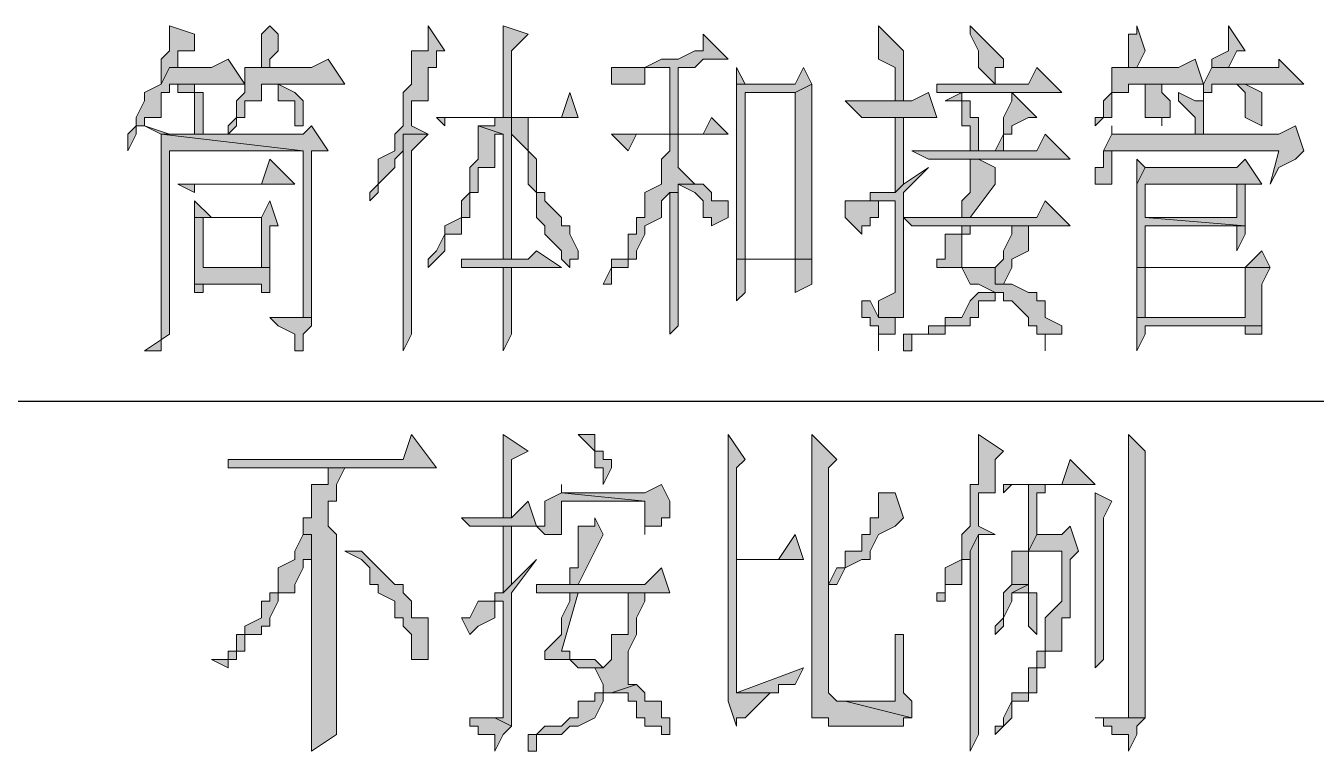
# Model space of a CAD drawing. Header units: millimetres. Extents: x 20 to 821, y 1 to 1134.
# Drawn here: x 418.27 to 446.13, y 103.1 to 118.76 of the extents above; entities that cross this region are included whole.
import ezdxf

# ---------------------------------------------------------------- set-up
doc = ezdxf.new("R2010")
doc.units = ezdxf.units.MM
doc.layers.add('1', color=7, linetype='Continuous')

msp = doc.modelspace()

# ---------------------------------------------------------------- hatches: boundary and pattern name
h = msp.add_hatch(color=0)
h.dxf.hatch_style = 2
h.paths.add_polyline_path([(421.38, 118.761732), (421.38, 118.221732), (421.2, 118.041732), (421.2, 117.501732), (421.38, 117.861732), (421.56, 117.861732), (421.56, 118.041732), (421.56, 118.221732), (421.92, 118.221732), (421.92, 118.581732)])
h = msp.add_hatch(color=0)
h.dxf.hatch_style = 2
h.paths.add_polyline_path([(423.54, 118.761732), (423.36, 118.581732), (423.36, 117.861732), (423, 117.861732), (423.54, 117.861732), (423.54, 118.041732), (423.72, 118.221732), (423.72, 118.581732)])
h = msp.add_hatch(color=0)
h.dxf.hatch_style = 2
h.paths.add_polyline_path([(426.96, 118.761732), (426.96, 118.221732), (426.6, 118.221732), (426.6, 117.501732), (426.42, 117.321732), (426.42, 116.601732), (426.24, 116.421732), (426.24, 116.061732), (425.88, 115.881732), (425.88, 115.341732), (425.7, 115.161732), (425.7, 114.981732), (425.88, 115.161732), (425.88, 115.341732), (426.24, 115.701732), (426.24, 115.881732), (426.42, 116.061732), (426.42, 116.421732), (426.96, 116.421732), (426.6, 116.601732), (426.6, 117.141732), (426.96, 117.141732), (426.96, 117.861732), (427.14, 117.861732), (427.14, 118.221732), (427.32, 118.221732)])
h = msp.add_hatch(color=0)
h.dxf.hatch_style = 2
h.paths.add_polyline_path([(428.58, 118.761732), (428.58, 116.781732), (428.76, 116.781732), (428.76, 118.221732), (429.12, 118.581732)])
h = msp.add_hatch(color=0)
h.dxf.hatch_style = 2
h.paths.add_polyline_path([(436.68, 118.761732), (436.68, 118.041732), (437.04, 117.861732), (437.04, 117.141732), (437.22, 117.141732), (437.22, 118.221732)])
h = msp.add_hatch(color=0)
h.dxf.hatch_style = 2
h.paths.add_polyline_path([(438.66, 118.761732), (438.66, 118.581732), (438.84, 118.221732), (438.84, 117.861732), (439.2, 117.501732), (439.2, 117.861732), (439.38, 117.861732), (439.38, 118.041732), (439.2, 118.221732), (438.84, 118.581732)])
h = msp.add_hatch(color=0)
h.dxf.hatch_style = 2
h.paths.add_polyline_path([(442.26, 118.761732), (442.26, 118.581732), (442.08, 118.581732), (442.08, 117.861732), (442.26, 117.861732), (442.44, 118.221732)])
h = msp.add_hatch(color=0)
h.dxf.hatch_style = 2
h.paths.add_polyline_path([(444.24, 118.761732), (444.24, 118.221732), (443.88, 118.041732), (443.88, 117.861732), (444.24, 117.861732), (444.42, 118.221732), (444.6, 118.221732)])
h = msp.add_hatch(color=0)
h.dxf.hatch_style = 2
h.paths.add_polyline_path([(432.9, 118.581732), (432.9, 118.221732), (432.72, 118.221732), (432.36, 118.041732), (432, 118.041732), (431.64, 117.861732), (431.28, 117.861732), (432.18, 117.861732), (432.18, 116.421732), (432.36, 116.421732), (432.36, 117.861732), (432.72, 117.861732), (432.9, 118.041732), (433.44, 118.041732)])
h = msp.add_hatch(color=0)
h.dxf.hatch_style = 2
h.paths.add_polyline_path([(422.64, 118.041732), (422.28, 117.861732), (421.38, 117.861732), (421.2, 117.501732), (420.84, 117.321732), (420.84, 117.141732), (420.66, 116.781732), (420.66, 116.601732), (420.48, 116.421732), (420.48, 116.061732), (420.66, 116.421732), (420.66, 116.601732), (420.84, 116.601732), (420.84, 116.781732), (421.2, 116.781732), (421.2, 117.321732), (421.38, 117.321732), (421.38, 117.501732), (423, 117.501732)])
h = msp.add_hatch(color=0)
h.dxf.hatch_style = 2
h.paths.add_polyline_path([(424.8, 118.041732), (424.44, 117.861732), (423, 117.861732), (423, 117.501732), (423, 117.321732), (422.82, 117.141732), (422.82, 116.781732), (422.64, 116.601732), (422.64, 116.421732), (422.82, 116.601732), (422.82, 116.781732), (423, 116.781732), (423, 117.141732), (423.36, 117.141732), (423.36, 117.501732), (423.54, 117.501732), (423.72, 117.501732), (425.16, 117.501732)])
h = msp.add_hatch(color=0)
h.dxf.hatch_style = 2
h.paths.add_polyline_path([(431.28, 117.861732), (430.92, 117.861732), (430.92, 117.501732), (431.64, 117.501732), (431.64, 117.861732), (432.18, 117.861732)])
h = msp.add_hatch(color=0)
h.dxf.hatch_style = 2
h.paths.add_polyline_path([(433.62, 117.861732), (433.62, 117.501732), (433.8, 117.501732)])
h = msp.add_hatch(color=0)
h.dxf.hatch_style = 2
h.paths.add_polyline_path([(435.06, 117.861732), (434.88, 117.501732), (433.62, 117.501732), (433.62, 117.321732), (433.62, 113.901732), (433.62, 113.721732), (434.88, 113.721732), (434.88, 113.001732), (435.24, 113.181732), (435.24, 113.721732), (433.8, 113.721732), (433.8, 117.321732), (434.88, 117.321732), (435.24, 117.501732)])
h = msp.add_hatch(color=0)
h.dxf.hatch_style = 2
h.paths.add_polyline_path([(440.1, 117.861732), (439.92, 117.501732), (437.94, 117.501732), (437.94, 117.321732), (440.64, 117.321732)])
h = msp.add_hatch(color=0)
h.dxf.hatch_style = 2
h.paths.add_polyline_path([(443.52, 118.041732), (443.16, 117.861732), (441.72, 117.861732), (441.72, 117.501732), (441.72, 117.321732), (441.54, 117.141732), (441.54, 116.781732), (441.36, 116.781732), (441.36, 116.601732), (441.54, 116.781732), (441.72, 116.781732), (441.72, 117.141732), (441.72, 117.321732), (442.08, 117.321732), (442.08, 117.501732), (442.44, 117.501732), (443.7, 117.501732)])
h = msp.add_hatch(color=0)
h.dxf.hatch_style = 2
h.paths.add_polyline_path([(445.32, 118.041732), (445.32, 117.861732), (444.24, 117.861732), (443.88, 117.861732), (443.7, 117.501732), (443.7, 117.141732), (443.7, 117.321732), (443.88, 117.321732), (443.88, 117.501732), (445.86, 117.501732)])
h = msp.add_hatch(color=0)
h.dxf.hatch_style = 2
h.paths.add_polyline_path([(421.92, 117.501732), (421.56, 117.501732), (421.56, 117.321732), (421.92, 117.321732), (421.92, 117.141732), (421.92, 116.421732), (422.1, 116.421732), (422.1, 117.321732), (421.92, 117.321732)])
h = msp.add_hatch(color=0)
h.dxf.hatch_style = 2
h.paths.add_polyline_path([(423.72, 117.501732), (423.72, 117.141732), (424.08, 117.141732), (424.08, 116.601732), (424.26, 116.601732), (424.26, 117.141732), (424.08, 117.321732)])
h = msp.add_hatch(color=0)
h.dxf.hatch_style = 2
h.paths.add_polyline_path([(430.02, 117.321732), (429.84, 116.781732), (427.14, 116.781732), (427.32, 116.601732), (427.32, 116.781732), (427.68, 116.781732), (430.2, 116.781732)])
h = msp.add_hatch(color=0)
h.dxf.hatch_style = 2
h.paths.add_polyline_path([(435.24, 117.501732), (434.88, 117.321732), (434.88, 113.721732), (433.8, 113.721732), (435.24, 113.721732), (435.24, 113.901732)])
h = msp.add_hatch(color=0)
h.dxf.hatch_style = 2
h.paths.add_polyline_path([(437.76, 117.321732), (437.4, 117.141732), (435.96, 117.141732), (436.32, 116.781732), (437.94, 116.781732)])
h = msp.add_hatch(color=0)
h.dxf.hatch_style = 2
h.paths.add_polyline_path([(438.48, 117.321732), (438.12, 117.141732), (438.48, 117.141732), (438.48, 116.781732), (438.48, 116.601732), (438.66, 116.601732), (438.66, 116.061732), (438.84, 116.061732), (438.84, 116.781732), (438.66, 116.781732), (438.66, 117.141732), (438.48, 117.141732)])
h = msp.add_hatch(color=0)
h.dxf.hatch_style = 2
h.paths.add_polyline_path([(439.56, 117.321732), (439.56, 117.141732), (439.38, 116.781732), (439.38, 116.421732), (439.2, 116.061732), (439.38, 116.061732), (439.38, 116.421732), (439.56, 116.421732), (439.56, 116.601732), (439.92, 116.781732), (440.1, 116.781732)])
h = msp.add_hatch(color=0)
h.dxf.hatch_style = 2
h.paths.add_polyline_path([(442.44, 117.501732), (442.44, 116.781732), (442.8, 116.781732), (442.8, 116.601732), (442.8, 116.781732), (442.98, 116.781732), (442.98, 117.141732), (442.8, 117.321732), (442.8, 117.501732)])
h = msp.add_hatch(color=0)
h.dxf.hatch_style = 2
h.paths.add_polyline_path([(443.16, 117.321732), (443.16, 117.141732), (443.52, 116.781732), (443.52, 116.421732), (443.7, 116.421732), (443.7, 117.141732), (443.52, 117.141732)])
h = msp.add_hatch(color=0)
h.dxf.hatch_style = 2
h.paths.add_polyline_path([(444.6, 117.501732), (444.42, 117.501732), (444.6, 117.321732), (444.6, 116.781732), (444.96, 116.601732), (444.96, 117.321732)])
h = msp.add_hatch(color=0)
h.dxf.hatch_style = 2
h.paths.add_polyline_path([(428.76, 116.781732), (428.4, 116.781732), (428.4, 116.601732), (428.04, 116.601732), (428.58, 116.421732), (428.58, 113.721732), (428.76, 113.721732)])
h = msp.add_hatch(color=0)
h.dxf.hatch_style = 2
h.paths.add_polyline_path([(429.12, 116.781732), (428.76, 116.781732), (428.76, 116.601732), (428.76, 116.421732), (429.12, 116.061732), (429.12, 115.341732), (429.3, 115.161732), (429.3, 114.621732), (429.48, 114.441732), (429.48, 114.261732), (429.84, 113.901732), (429.84, 113.721732), (430.02, 113.541732), (430.02, 113.721732), (430.2, 113.721732), (430.2, 113.901732), (430.02, 114.261732), (430.02, 114.441732), (429.84, 114.441732), (429.84, 114.621732), (429.48, 114.981732), (429.48, 115.161732), (429.3, 115.161732), (429.3, 115.881732), (429.12, 116.061732)])
h = msp.add_hatch(color=0)
h.dxf.hatch_style = 2
h.paths.add_polyline_path([(433.08, 116.781732), (432.9, 116.421732), (430.92, 116.421732), (431.28, 116.061732), (431.46, 116.421732), (433.44, 116.421732)])
h = msp.add_hatch(color=0)
h.dxf.hatch_style = 2
h.paths.add_polyline_path([(437.22, 116.781732), (437.04, 116.781732), (437.04, 115.161732), (437.22, 115.341732)])
h = msp.add_hatch(color=0)
h.dxf.hatch_style = 2
h.paths.add_polyline_path([(420.84, 116.601732), (421.2, 116.421732), (421.38, 116.421732)])
h = msp.add_hatch(color=0)
h.dxf.hatch_style = 2
h.paths.add_polyline_path([(424.44, 116.601732), (424.26, 116.421732), (421.2, 116.421732), (424.26, 116.061732), (424.26, 112.461732), (424.08, 112.461732), (424.44, 112.461732), (424.44, 116.061732), (424.8, 116.061732)])
h = msp.add_hatch(color=0)
h.dxf.hatch_style = 2
h.paths.add_polyline_path([(428.04, 116.601732), (428.04, 115.881732), (427.86, 115.701732), (427.86, 115.161732), (427.68, 114.981732), (427.68, 114.621732), (427.32, 114.441732), (427.32, 114.261732), (427.14, 113.901732), (426.96, 113.721732), (426.96, 113.541732), (427.14, 113.721732), (427.32, 113.901732), (427.32, 114.261732), (427.68, 114.261732), (427.68, 114.621732), (427.86, 114.621732), (427.86, 115.161732), (428.04, 115.161732), (428.04, 115.701732), (428.4, 115.701732), (428.4, 116.421732), (428.58, 116.421732)])
h = msp.add_hatch(color=0)
h.dxf.hatch_style = 2
h.paths.add_polyline_path([(441.72, 116.601732), (441.72, 116.421732), (441.54, 116.061732), (441.72, 116.421732)])
h = msp.add_hatch(color=0)
h.dxf.hatch_style = 2
h.paths.add_polyline_path([(445.68, 116.601732), (445.32, 116.421732), (441.72, 116.421732), (441.54, 116.061732), (445.32, 116.061732), (445.14, 115.341732), (445.32, 115.701732), (445.68, 115.881732), (445.86, 116.061732)])
h = msp.add_hatch(color=0)
h.dxf.hatch_style = 2
h.paths.add_polyline_path([(421.2, 116.421732), (421.2, 111.741732), (420.84, 111.741732), (421.38, 112.101732), (421.38, 116.061732), (424.26, 116.061732)])
h = msp.add_hatch(color=0)
h.dxf.hatch_style = 2
h.paths.add_polyline_path([(426.96, 116.421732), (426.42, 116.421732), (426.42, 113.181732), (426.42, 111.741732), (426.6, 112.101732), (426.6, 116.061732)])
h = msp.add_hatch(color=0)
h.dxf.hatch_style = 2
h.paths.add_polyline_path([(432.36, 116.421732), (432.18, 116.421732), (432.18, 116.061732), (432, 115.881732), (432, 115.341732), (431.64, 115.161732), (431.64, 114.621732), (431.46, 114.621732), (431.46, 114.261732), (431.28, 114.261732), (431.28, 113.721732), (430.92, 113.721732), (430.92, 113.541732), (430.74, 113.181732), (430.92, 113.181732), (430.92, 113.541732), (431.28, 113.541732), (431.28, 113.721732), (431.46, 113.721732), (431.46, 113.901732), (431.64, 114.261732), (431.64, 114.441732), (432, 114.621732), (432, 114.981732), (432.18, 115.161732), (432.36, 115.161732), (432.36, 115.341732), (432.72, 115.341732), (432.36, 115.701732)])
h = msp.add_hatch(color=0)
h.dxf.hatch_style = 2
h.paths.add_polyline_path([(440.28, 116.421732), (440.1, 116.061732), (437.4, 116.061732), (437.76, 115.881732), (440.82, 115.881732)])
h = msp.add_hatch(color=0)
h.dxf.hatch_style = 2
h.paths.add_polyline_path([(423.54, 115.881732), (423.36, 115.341732), (421.56, 115.341732), (421.92, 115.161732), (421.92, 115.341732), (422.1, 115.341732), (424.08, 115.341732)])
h = msp.add_hatch(color=0)
h.dxf.hatch_style = 2
h.paths.add_polyline_path([(438.84, 115.881732), (438.66, 115.881732), (438.66, 115.701732), (438.66, 115.161732), (438.48, 114.981732), (438.48, 114.621732), (438.66, 114.621732), (439.2, 115.341732), (439.2, 115.701732)])
h = msp.add_hatch(color=0)
h.dxf.hatch_style = 2
h.paths.add_polyline_path([(441.54, 116.061732), (441.54, 115.701732), (441.36, 115.701732), (441.36, 115.341732), (441.54, 115.341732), (441.72, 115.341732), (441.72, 115.701732), (441.72, 116.061732), (445.32, 116.061732)])
h = msp.add_hatch(color=0)
h.dxf.hatch_style = 2
h.paths.add_polyline_path([(442.26, 115.881732), (442.26, 115.341732), (442.44, 115.701732)])
h = msp.add_hatch(color=0)
h.dxf.hatch_style = 2
h.paths.add_polyline_path([(444.6, 115.881732), (444.42, 115.701732), (442.44, 115.701732), (442.26, 115.341732), (442.26, 113.541732), (444.6, 113.541732), (444.6, 112.461732), (442.44, 112.461732), (442.26, 112.461732), (442.26, 112.281732), (442.26, 111.741732), (442.44, 112.101732), (442.44, 112.281732), (444.6, 112.281732), (444.96, 112.281732), (444.96, 112.461732), (444.96, 113.181732), (445.14, 113.541732), (442.44, 113.541732), (442.44, 114.441732), (444.6, 114.441732), (442.44, 114.621732), (442.44, 115.341732), (444.42, 115.341732), (444.96, 115.341732)])
h = msp.add_hatch(color=0)
h.dxf.hatch_style = 2
h.paths.add_polyline_path([(437.76, 115.701732), (437.22, 115.341732), (437.04, 115.161732), (436.5, 115.161732), (436.5, 114.981732), (436.32, 114.981732), (437.04, 114.981732), (437.04, 113.001732), (436.68, 112.821732), (436.68, 112.461732), (437.22, 112.461732), (437.22, 115.161732)])
h = msp.add_hatch(color=0)
h.dxf.hatch_style = 2
h.paths.add_polyline_path([(432.72, 115.341732), (432.36, 115.341732), (432.72, 115.161732), (432.9, 114.981732), (432.9, 114.621732), (433.08, 114.621732), (433.08, 114.441732), (433.44, 114.621732), (433.44, 114.981732), (433.08, 114.981732), (433.08, 115.161732), (432.9, 115.341732)])
h = msp.add_hatch(color=0)
h.dxf.hatch_style = 2
h.paths.add_polyline_path([(444.96, 115.341732), (444.42, 115.341732), (444.42, 114.621732), (442.44, 114.621732), (444.6, 114.441732), (444.6, 115.341732)])
h = msp.add_hatch(color=0)
h.dxf.hatch_style = 2
h.paths.add_polyline_path([(432.36, 115.161732), (432.18, 115.161732), (432.18, 114.981732), (432.18, 112.101732), (432.36, 112.281732), (432.36, 112.461732)])
h = msp.add_hatch(color=0)
h.dxf.hatch_style = 2
h.paths.add_polyline_path([(423.54, 114.981732), (423.36, 114.621732), (421.92, 114.621732), (423.36, 114.621732), (423.36, 113.541732), (422.1, 113.541732), (423.54, 113.541732), (423.54, 114.441732), (423.72, 114.441732)])
h = msp.add_hatch(color=0)
h.dxf.hatch_style = 2
h.paths.add_polyline_path([(421.92, 114.981732), (421.92, 114.621732), (422.28, 114.621732)])
h = msp.add_hatch(color=0)
h.dxf.hatch_style = 2
h.paths.add_polyline_path([(436.32, 114.981732), (435.96, 114.981732), (435.96, 114.621732), (436.32, 114.261732), (436.32, 114.441732), (436.5, 114.441732), (436.5, 114.621732), (436.68, 114.621732), (436.68, 114.981732), (437.04, 114.981732)])
h = msp.add_hatch(color=0)
h.dxf.hatch_style = 2
h.paths.add_polyline_path([(440.28, 114.981732), (440.1, 114.621732), (437.22, 114.621732), (437.4, 114.441732), (440.82, 114.441732)])
h = msp.add_hatch(color=0)
h.dxf.hatch_style = 2
h.paths.add_polyline_path([(421.92, 114.621732), (421.92, 113.181732), (423.36, 113.181732), (423.36, 113.001732), (423.54, 113.001732), (423.54, 113.541732), (422.1, 113.541732), (422.1, 114.621732), (423.36, 114.621732)])
h = msp.add_hatch(color=0)
h.dxf.hatch_style = 2
h.paths.add_polyline_path([(438.48, 114.441732), (438.48, 114.261732), (438.12, 114.261732), (438.12, 113.721732), (437.94, 113.721732), (437.94, 113.541732), (438.12, 113.541732), (438.48, 113.541732), (438.66, 113.181732), (438.84, 113.181732), (439.2, 113.001732), (438.84, 113.001732), (439.38, 113.001732), (439.38, 112.821732), (439.56, 112.821732), (439.92, 112.461732), (439.92, 112.281732), (440.1, 112.281732), (440.1, 112.101732), (440.28, 112.101732), (440.28, 111.741732), (440.28, 112.101732), (440.64, 112.101732), (440.64, 112.281732), (440.28, 112.461732), (440.28, 112.821732), (440.1, 112.821732), (440.1, 113.001732), (439.92, 113.001732), (439.56, 113.181732), (439.2, 113.181732), (439.2, 113.541732), (438.48, 113.541732), (438.48, 113.721732), (438.48, 114.261732), (438.66, 114.261732), (438.66, 114.441732), (439.56, 114.441732)])
h = msp.add_hatch(color=0)
h.dxf.hatch_style = 2
h.paths.add_polyline_path([(439.92, 114.441732), (438.48, 114.441732), (439.56, 114.441732), (439.56, 114.261732), (439.38, 113.901732), (439.38, 113.721732), (439.2, 113.541732), (439.2, 113.181732), (439.38, 113.181732), (439.56, 113.541732), (439.56, 113.721732), (439.92, 113.901732)])
h = msp.add_hatch(color=0)
h.dxf.hatch_style = 2
h.paths.add_polyline_path([(444.6, 114.441732), (444.42, 114.441732), (444.42, 113.901732), (444.6, 114.261732)])
h = msp.add_hatch(color=0)
h.dxf.hatch_style = 2
h.paths.add_polyline_path([(429.3, 113.901732), (429.12, 113.721732), (427.68, 113.721732), (427.68, 113.541732), (429.84, 113.541732)])
h = msp.add_hatch(color=0)
h.dxf.hatch_style = 2
h.paths.add_polyline_path([(433.62, 113.721732), (433.62, 112.821732), (433.8, 113.001732), (433.8, 113.721732), (434.88, 113.721732)])
h = msp.add_hatch(color=0)
h.dxf.hatch_style = 2
h.paths.add_polyline_path([(444.96, 113.901732), (444.6, 113.541732), (442.44, 113.541732), (445.14, 113.541732)])
h = msp.add_hatch(color=0)
h.dxf.hatch_style = 2
h.paths.add_polyline_path([(428.76, 113.541732), (428.58, 113.541732), (428.58, 113.181732), (428.58, 111.741732), (428.76, 112.101732)])
h = msp.add_hatch(color=0)
h.dxf.hatch_style = 2
h.paths.add_polyline_path([(442.26, 113.541732), (442.26, 112.461732), (442.44, 112.461732), (442.44, 113.541732), (444.6, 113.541732)])
h = msp.add_hatch(color=0)
h.dxf.hatch_style = 2
h.paths.add_polyline_path([(421.92, 113.181732), (421.92, 113.001732), (422.1, 113.001732), (422.1, 113.181732), (423.36, 113.181732)])
h = msp.add_hatch(color=0)
h.dxf.hatch_style = 2
h.paths.add_polyline_path([(436.32, 112.821732), (436.32, 112.461732), (436.5, 112.461732), (436.5, 112.281732), (436.68, 112.281732), (436.68, 111.741732), (436.68, 112.101732), (437.04, 112.101732), (437.04, 112.281732), (437.04, 112.461732), (437.22, 112.461732), (436.68, 112.461732), (436.5, 112.821732)])
h = msp.add_hatch(color=0)
h.dxf.hatch_style = 2
h.paths.add_polyline_path([(438.84, 113.001732), (438.66, 112.821732), (438.48, 112.461732), (438.12, 112.461732), (438.12, 112.281732), (437.76, 112.281732), (437.76, 112.101732), (437.22, 112.101732), (437.22, 111.741732), (437.4, 111.741732), (437.4, 112.101732), (437.94, 112.101732), (438.12, 112.101732), (438.12, 112.281732), (438.48, 112.281732), (438.66, 112.281732), (438.66, 112.461732), (438.84, 112.461732), (438.84, 112.821732), (439.2, 112.821732), (439.2, 113.001732), (439.38, 113.001732)])
h = msp.add_hatch(color=0)
h.dxf.hatch_style = 2
h.paths.add_polyline_path([(423.54, 112.461732), (423.72, 112.281732), (424.08, 112.101732), (424.08, 111.741732), (424.26, 111.741732), (424.26, 112.101732), (424.44, 112.281732), (424.44, 112.461732), (424.08, 112.461732)])
h = msp.add_hatch(color=0)
h.dxf.hatch_style = 2
h.paths.add_polyline_path([(444.96, 112.281732), (444.6, 112.281732), (444.6, 112.101732), (444.96, 112.101732)])
h = msp.add_hatch(color=0)
h.dxf.hatch_style = 2
h.paths.add_polyline_path([(426.6, 109.941732), (426.42, 109.401732), (422.64, 109.401732), (422.64, 109.221732), (427.14, 109.221732)])
h = msp.add_hatch(color=0)
h.dxf.hatch_style = 2
h.paths.add_polyline_path([(428.58, 109.941732), (428.58, 108.141732), (428.76, 108.141732), (428.76, 109.401732), (429.12, 109.581732)])
h = msp.add_hatch(color=0)
h.dxf.hatch_style = 2
h.paths.add_polyline_path([(430.2, 109.941732), (430.56, 109.581732), (430.56, 109.221732), (430.74, 109.221732), (430.74, 108.861732), (430.92, 109.221732), (430.92, 109.401732), (430.74, 109.401732), (430.74, 109.581732), (430.56, 109.581732), (430.56, 109.941732)])
h = msp.add_hatch(color=0)
h.dxf.hatch_style = 2
h.paths.add_polyline_path([(433.44, 109.941732), (433.44, 104.181732), (433.62, 103.641732), (433.62, 103.821732), (433.8, 103.821732), (434.16, 104.181732), (434.34, 104.361732), (433.62, 104.361732), (433.62, 107.241732), (435.06, 107.241732), (433.62, 107.241732), (433.62, 109.221732), (433.8, 109.401732)])
h = msp.add_hatch(color=0)
h.dxf.hatch_style = 2
h.paths.add_polyline_path([(435.24, 109.941732), (435.24, 103.821732), (435.6, 103.821732), (435.6, 103.641732), (435.78, 103.641732), (437.22, 103.641732), (437.22, 103.821732), (437.4, 103.821732), (435.96, 104.181732), (435.78, 104.181732), (435.6, 104.361732), (435.6, 106.701732), (435.78, 106.701732), (435.6, 106.701732), (435.6, 109.221732), (435.78, 109.401732)])
h = msp.add_hatch(color=0)
h.dxf.hatch_style = 2
h.paths.add_polyline_path([(438.84, 109.941732), (438.84, 108.861732), (438.66, 108.861732), (438.66, 107.961732), (438.48, 107.781732), (438.48, 107.241732), (438.12, 107.061732), (438.12, 106.521732), (437.94, 106.521732), (437.94, 106.341732), (438.12, 106.341732), (438.12, 106.521732), (438.12, 106.701732), (438.48, 106.701732), (438.48, 107.241732), (438.66, 107.241732), (438.66, 107.421732), (438.84, 107.781732), (439.2, 107.781732), (438.84, 107.961732), (438.84, 108.681732), (439.2, 108.681732), (439.2, 109.401732), (439.38, 109.581732)])
h = msp.add_hatch(color=0)
h.dxf.hatch_style = 2
h.paths.add_polyline_path([(442.08, 109.941732), (442.08, 103.821732), (441.72, 103.821732), (442.44, 103.821732), (442.44, 104.181732), (442.44, 109.581732)])
h = msp.add_hatch(color=0)
h.dxf.hatch_style = 2
h.paths.add_polyline_path([(425.16, 109.221732), (424.8, 109.221732), (424.8, 108.861732), (424.44, 108.861732), (424.44, 108.681732), (424.44, 108.141732), (424.26, 108.141732), (424.26, 107.781732), (424.44, 107.781732), (424.44, 103.101732), (424.98, 103.461732), (424.98, 107.781732), (424.8, 107.961732), (424.8, 108.501732), (424.98, 108.501732), (424.98, 108.861732)])
h = msp.add_hatch(color=0)
h.dxf.hatch_style = 2
h.paths.add_polyline_path([(440.82, 109.401732), (440.64, 108.861732), (439.38, 108.861732), (439.38, 108.681732), (439.56, 108.861732), (441.36, 108.861732)])
h = msp.add_hatch(color=0)
h.dxf.hatch_style = 2
h.paths.add_polyline_path([(429.84, 108.681732), (429.48, 108.501732), (429.48, 107.961732), (429.3, 107.961732), (429.48, 107.781732), (429.84, 107.781732), (429.84, 107.961732), (429.84, 108.501732), (431.64, 108.501732)])
h = msp.add_hatch(color=0)
h.dxf.hatch_style = 2
h.paths.add_polyline_path([(432, 108.861732), (431.64, 108.681732), (429.84, 108.681732), (431.64, 108.501732), (431.64, 107.781732), (431.64, 107.961732), (432, 107.961732), (432, 108.141732), (432.18, 108.141732), (432.18, 108.501732)])
h = msp.add_hatch(color=0)
h.dxf.hatch_style = 2
h.paths.add_polyline_path([(429.84, 108.861732), (429.84, 108.681732)])
h = msp.add_hatch(color=0)
h.dxf.hatch_style = 2
h.paths.add_polyline_path([(437.04, 108.681732), (436.68, 108.681732), (436.68, 108.501732), (436.68, 108.141732), (436.5, 108.141732), (436.5, 107.781732), (436.32, 107.781732), (436.32, 107.421732), (435.96, 107.421732), (435.96, 107.061732), (435.78, 107.061732), (435.6, 106.701732), (435.78, 106.701732), (435.96, 107.061732), (436.32, 107.241732), (436.5, 107.241732), (436.5, 107.421732), (436.68, 107.781732), (437.04, 107.961732), (437.22, 108.141732)])
h = msp.add_hatch(color=0)
h.dxf.hatch_style = 2
h.paths.add_polyline_path([(440.28, 108.861732), (439.92, 108.861732), (439.92, 108.681732), (439.92, 107.421732), (440.1, 107.781732), (440.1, 108.681732), (440.28, 108.681732)])
h = msp.add_hatch(color=0)
h.dxf.hatch_style = 2
h.paths.add_polyline_path([(441.36, 108.681732), (441.36, 104.901732), (441.54, 105.081732), (441.54, 108.141732), (441.72, 108.501732)])
h = msp.add_hatch(color=0)
h.dxf.hatch_style = 2
h.paths.add_polyline_path([(429.12, 108.501732), (428.76, 108.141732), (427.68, 108.141732), (427.86, 107.961732), (429.3, 107.961732)])
h = msp.add_hatch(color=0)
h.dxf.hatch_style = 2
h.paths.add_polyline_path([(430.56, 108.141732), (430.56, 107.961732), (430.2, 107.961732), (430.2, 107.061732), (430.02, 107.061732), (430.02, 106.701732), (430.2, 106.701732), (430.74, 107.781732)])
h = msp.add_hatch(color=0)
h.dxf.hatch_style = 2
h.paths.add_polyline_path([(428.76, 107.961732), (428.58, 107.961732), (428.58, 106.521732), (428.76, 106.701732)])
h = msp.add_hatch(color=0)
h.dxf.hatch_style = 2
h.paths.add_polyline_path([(440.82, 107.961732), (440.64, 107.781732), (440.1, 107.781732), (439.92, 107.421732), (439.56, 107.421732), (440.64, 107.421732), (440.64, 106.341732), (440.28, 105.981732), (440.28, 105.261732), (440.1, 105.261732), (440.1, 104.901732), (439.92, 104.901732), (439.92, 104.541732), (439.92, 104.361732), (439.56, 104.361732), (439.56, 104.181732), (439.38, 103.821732), (439.38, 103.641732), (439.2, 103.641732), (439.2, 103.461732), (439.38, 103.641732), (439.56, 103.821732), (439.56, 104.181732), (439.92, 104.181732), (439.92, 104.361732), (440.1, 104.361732), (440.1, 104.901732), (440.28, 104.901732), (440.28, 105.261732), (440.64, 105.261732), (440.64, 105.981732), (440.82, 105.981732), (440.82, 107.241732), (441, 107.421732)])
h = msp.add_hatch(color=0)
h.dxf.hatch_style = 2
h.paths.add_polyline_path([(424.26, 107.781732), (424.08, 107.421732), (424.08, 107.241732), (423.72, 107.061732), (423.72, 106.521732), (423.54, 106.521732), (423.54, 106.341732), (423.36, 106.341732), (423.36, 105.981732), (423, 105.801732), (423, 105.621732), (422.82, 105.621732), (422.82, 105.261732), (422.64, 105.261732), (422.64, 105.081732), (422.28, 105.081732), (422.64, 104.901732), (422.64, 105.081732), (422.82, 105.081732), (422.82, 105.261732), (423, 105.261732), (423, 105.621732), (423.36, 105.621732), (423.36, 105.801732), (423.54, 105.801732), (423.54, 105.981732), (423.72, 106.341732), (423.72, 106.521732), (424.08, 106.521732), (424.08, 106.701732), (424.26, 107.061732), (424.26, 107.241732), (424.44, 107.241732), (424.44, 107.781732)])
h = msp.add_hatch(color=0)
h.dxf.hatch_style = 2
h.paths.add_polyline_path([(434.88, 107.781732), (434.52, 107.241732), (433.62, 107.241732), (435.06, 107.241732)])
h = msp.add_hatch(color=0)
h.dxf.hatch_style = 2
h.paths.add_polyline_path([(438.84, 107.781732), (438.66, 107.421732), (438.66, 103.101732), (438.84, 103.461732)])
h = msp.add_hatch(color=0)
h.dxf.hatch_style = 2
h.paths.add_polyline_path([(425.52, 107.421732), (425.16, 107.421732), (425.52, 107.241732), (425.7, 107.061732), (425.7, 106.701732), (425.88, 106.701732), (425.88, 106.521732), (426.24, 106.341732), (426.24, 105.981732), (426.42, 105.981732), (426.42, 105.801732), (426.6, 105.621732), (426.6, 105.081732), (426.96, 105.081732), (426.96, 105.261732), (426.96, 105.621732), (426.96, 105.981732), (426.6, 105.981732), (426.6, 106.341732), (426.42, 106.521732), (426.42, 106.701732), (426.24, 106.701732), (425.88, 107.061732), (425.7, 107.241732)])
h = msp.add_hatch(color=0)
h.dxf.hatch_style = 2
h.paths.add_polyline_path([(439.56, 107.421732), (439.56, 106.701732), (439.38, 106.521732), (439.38, 105.981732), (439.2, 105.801732), (439.2, 105.621732), (439.38, 105.801732), (439.38, 105.981732), (439.56, 106.341732), (439.56, 106.521732), (439.92, 106.701732), (439.56, 106.701732), (439.92, 106.701732), (439.92, 107.061732), (439.92, 107.421732), (440.64, 107.421732)])
h = msp.add_hatch(color=0)
h.dxf.hatch_style = 2
h.paths.add_polyline_path([(429.3, 107.241732), (428.76, 106.701732), (428.58, 106.521732), (428.4, 106.521732), (428.4, 106.341732), (428.04, 106.341732), (428.58, 106.341732), (428.58, 103.821732), (428.4, 103.821732), (428.76, 103.641732), (428.76, 106.521732)])
h = msp.add_hatch(color=0)
h.dxf.hatch_style = 2
h.paths.add_polyline_path([(432, 107.061732), (431.64, 106.701732), (429.3, 106.701732), (429.3, 106.521732), (432.18, 106.521732)])
h = msp.add_hatch(color=0)
h.dxf.hatch_style = 2
h.paths.add_polyline_path([(439.92, 106.701732), (439.56, 106.521732), (439.92, 106.521732), (439.92, 106.341732), (439.92, 105.801732), (440.1, 105.621732), (440.1, 106.521732), (439.92, 106.521732)])
h = msp.add_hatch(color=0)
h.dxf.hatch_style = 2
h.paths.add_polyline_path([(431.64, 106.521732), (431.28, 106.521732), (431.28, 106.341732), (431.28, 105.621732), (430.92, 105.621732), (430.92, 105.081732), (430.74, 104.901732), (430.56, 104.901732), (430.74, 104.541732), (430.74, 104.361732), (430.56, 104.361732), (430.56, 104.181732), (430.2, 104.181732), (430.2, 103.821732), (430.02, 103.821732), (429.84, 103.641732), (429.48, 103.641732), (429.3, 103.461732), (429.12, 103.461732), (429.12, 103.101732), (429.3, 103.101732), (429.3, 103.461732), (429.84, 103.461732), (430.02, 103.641732), (430.2, 103.641732), (430.56, 103.821732), (430.74, 104.181732), (430.74, 104.361732), (430.92, 104.361732), (431.46, 104.541732), (431.28, 104.541732), (431.28, 104.901732), (431.28, 105.261732), (431.46, 105.621732), (431.46, 105.981732), (431.64, 106.341732)])
h = msp.add_hatch(color=0)
h.dxf.hatch_style = 2
h.paths.add_polyline_path([(430.2, 106.521732), (430.02, 106.521732), (430.02, 106.341732), (429.84, 105.981732), (429.84, 105.621732), (429.48, 105.261732), (429.48, 105.081732), (429.84, 105.081732), (430.02, 105.081732), (430.2, 104.901732), (430.74, 104.901732), (430.56, 105.081732), (430.2, 105.081732), (430.02, 105.081732), (430.02, 105.261732), (429.84, 105.261732)])
h = msp.add_hatch(color=0)
h.dxf.hatch_style = 2
h.paths.add_polyline_path([(428.04, 106.341732), (427.86, 105.981732), (427.68, 105.981732), (427.86, 105.621732), (428.04, 105.801732), (428.4, 105.981732), (428.4, 106.341732), (428.58, 106.341732)])
h = msp.add_hatch(color=0)
h.dxf.hatch_style = 2
h.paths.add_polyline_path([(437.22, 105.621732), (437.04, 105.621732), (437.04, 105.261732), (437.04, 104.181732), (436.68, 104.181732), (435.96, 104.181732), (437.4, 103.821732), (437.4, 104.181732), (437.22, 104.361732), (437.22, 105.081732), (437.22, 105.261732)])
h = msp.add_hatch(color=0)
h.dxf.hatch_style = 2
h.paths.add_polyline_path([(435.06, 104.901732), (433.62, 104.361732), (434.52, 104.361732), (434.52, 104.541732), (434.88, 104.541732)])
h = msp.add_hatch(color=0)
h.dxf.hatch_style = 2
h.paths.add_polyline_path([(431.46, 104.541732), (430.92, 104.361732), (431.28, 104.361732), (431.28, 104.181732), (431.46, 104.181732), (431.46, 103.821732), (431.64, 103.821732), (431.64, 103.641732), (432, 103.641732), (432, 103.461732), (432.18, 103.461732), (432.18, 103.641732), (432.18, 103.821732), (432, 103.821732), (432, 104.181732), (431.64, 104.181732), (431.64, 104.361732)])
h = msp.add_hatch(color=0)
h.dxf.hatch_style = 2
h.paths.add_polyline_path([(427.86, 103.821732), (427.86, 103.641732), (428.04, 103.641732), (428.04, 103.461732), (428.4, 103.461732), (428.4, 103.101732), (428.58, 103.461732), (428.76, 103.641732), (428.4, 103.821732)])
h = msp.add_hatch(color=0)
h.dxf.hatch_style = 2
h.paths.add_polyline_path([(441.36, 103.821732), (441.54, 103.821732), (441.54, 103.641732), (441.72, 103.641732), (441.72, 103.461732), (442.08, 103.461732), (442.08, 103.101732), (442.26, 103.461732), (442.26, 103.641732), (442.44, 103.821732)])

# ---------------------------------------------------------------- linework, layer by layer
at = {"layer": '1', "color": 0, "lineweight": 5}
for points in [[(421.38, 118.761732), (421.38, 118.221732), (421.2, 118.041732), (421.2, 117.501732), (421.38, 117.861732), (421.56, 117.861732), (421.56, 118.041732), (421.56, 118.221732), (421.92, 118.221732), (421.92, 118.581732), (421.38, 118.761732)], [(423.54, 118.761732), (423.36, 118.581732), (423.36, 117.861732), (423, 117.861732), (423.54, 117.861732), (423.54, 118.041732), (423.72, 118.221732), (423.72, 118.581732), (423.54, 118.761732)], [(426.96, 118.761732), (426.96, 118.221732), (426.6, 118.221732), (426.6, 117.501732), (426.42, 117.321732), (426.42, 116.601732), (426.24, 116.421732), (426.24, 116.061732), (425.88, 115.881732), (425.88, 115.341732), (425.7, 115.161732), (425.7, 114.981732), (425.7, 114.981732), (425.88, 115.161732), (425.88, 115.341732), (426.24, 115.701732), (426.24, 115.881732), (426.42, 116.061732), (426.42, 116.421732), (426.96, 116.421732), (426.6, 116.601732), (426.6, 117.141732), (426.96, 117.141732), (426.96, 117.861732), (427.14, 117.861732), (427.14, 118.221732), (427.32, 118.221732), (426.96, 118.761732)], [(428.58, 118.761732), (428.58, 116.781732), (428.76, 116.781732), (428.76, 118.221732), (429.12, 118.581732), (428.58, 118.761732)], [(436.68, 118.761732), (436.68, 118.041732), (437.04, 117.861732), (437.04, 117.141732), (437.22, 117.141732), (437.22, 118.221732), (436.68, 118.761732)], [(438.66, 118.761732), (438.66, 118.581732), (438.84, 118.221732), (438.84, 117.861732), (439.2, 117.501732), (439.2, 117.861732), (439.38, 117.861732), (439.38, 118.041732), (439.2, 118.221732), (438.84, 118.581732), (438.66, 118.761732)], [(442.26, 118.761732), (442.26, 118.581732), (442.08, 118.581732), (442.08, 117.861732), (442.26, 117.861732), (442.44, 118.221732), (442.26, 118.761732)], [(444.24, 118.761732), (444.24, 118.221732), (443.88, 118.041732), (443.88, 117.861732), (444.24, 117.861732), (444.42, 118.221732), (444.6, 118.221732), (444.24, 118.761732)], [(432.9, 118.581732), (432.9, 118.221732), (432.72, 118.221732), (432.36, 118.041732), (432, 118.041732), (431.64, 117.861732), (431.28, 117.861732), (432.18, 117.861732), (432.18, 116.421732), (432.36, 116.421732), (432.36, 117.861732), (432.72, 117.861732), (432.9, 118.041732), (433.44, 118.041732), (432.9, 118.581732)], [(422.64, 118.041732), (422.28, 117.861732), (421.38, 117.861732), (421.2, 117.501732), (420.84, 117.321732), (420.84, 117.141732), (420.66, 116.781732), (420.66, 116.601732), (420.48, 116.421732), (420.48, 116.061732), (420.66, 116.421732), (420.66, 116.601732), (420.84, 116.601732), (420.84, 116.781732), (421.2, 116.781732), (421.2, 117.321732), (421.38, 117.321732), (421.38, 117.501732), (423, 117.501732), (422.64, 118.041732)], [(424.8, 118.041732), (424.44, 117.861732), (423, 117.861732), (423, 117.501732), (423, 117.321732), (422.82, 117.141732), (422.82, 116.781732), (422.64, 116.601732), (422.64, 116.421732), (422.82, 116.601732), (422.82, 116.781732), (423, 116.781732), (423, 117.141732), (423.36, 117.141732), (423.36, 117.501732), (423.54, 117.501732), (423.72, 117.501732), (425.16, 117.501732), (424.8, 118.041732)], [(431.28, 117.861732), (430.92, 117.861732), (430.92, 117.501732), (431.64, 117.501732), (431.64, 117.861732), (432.18, 117.861732), (431.28, 117.861732)], [(433.62, 117.861732), (433.62, 117.501732), (433.8, 117.501732), (433.62, 117.861732)], [(435.06, 117.861732), (434.88, 117.501732), (433.62, 117.501732), (433.62, 117.321732), (433.62, 113.901732), (433.62, 113.721732), (434.88, 113.721732), (434.88, 113.001732), (435.24, 113.181732), (435.24, 113.721732), (433.8, 113.721732), (433.8, 117.321732), (434.88, 117.321732), (435.24, 117.501732), (435.06, 117.861732)], [(440.1, 117.861732), (439.92, 117.501732), (437.94, 117.501732), (437.94, 117.321732), (440.64, 117.321732), (440.1, 117.861732)], [(443.52, 118.041732), (443.16, 117.861732), (441.72, 117.861732), (441.72, 117.501732), (441.72, 117.321732), (441.54, 117.141732), (441.54, 116.781732), (441.36, 116.781732), (441.36, 116.601732), (441.54, 116.781732), (441.72, 116.781732), (441.72, 117.141732), (441.72, 117.321732), (442.08, 117.321732), (442.08, 117.501732), (442.44, 117.501732), (443.7, 117.501732), (443.52, 118.041732)], [(445.32, 118.041732), (445.32, 117.861732), (444.24, 117.861732), (443.88, 117.861732), (443.7, 117.501732), (443.7, 117.141732), (443.7, 117.321732), (443.88, 117.321732), (443.88, 117.501732), (445.86, 117.501732), (445.32, 118.041732)], [(421.92, 117.501732), (421.56, 117.501732), (421.56, 117.321732), (421.92, 117.321732), (421.92, 117.141732), (421.92, 116.421732), (422.1, 116.421732), (422.1, 117.321732), (421.92, 117.321732), (421.92, 117.501732)], [(423.72, 117.501732), (423.72, 117.141732), (424.08, 117.141732), (424.08, 116.601732), (424.26, 116.601732), (424.26, 117.141732), (424.08, 117.321732), (423.72, 117.501732)], [(430.02, 117.321732), (429.84, 116.781732), (427.14, 116.781732), (427.32, 116.601732), (427.32, 116.781732), (427.68, 116.781732), (430.2, 116.781732), (430.02, 117.321732)], [(435.24, 117.501732), (434.88, 117.321732), (434.88, 113.721732), (433.8, 113.721732), (435.24, 113.721732), (435.24, 113.901732), (435.24, 117.501732)], [(437.76, 117.321732), (437.4, 117.141732), (435.96, 117.141732), (436.32, 116.781732), (437.94, 116.781732), (437.76, 117.321732)], [(438.48, 117.321732), (438.12, 117.141732), (438.48, 117.141732), (438.48, 116.781732), (438.48, 116.601732), (438.66, 116.601732), (438.66, 116.061732), (438.84, 116.061732), (438.84, 116.781732), (438.66, 116.781732), (438.66, 117.141732), (438.48, 117.141732), (438.48, 117.321732)], [(439.56, 117.321732), (439.56, 117.141732), (439.38, 116.781732), (439.38, 116.421732), (439.2, 116.061732), (439.38, 116.061732), (439.38, 116.421732), (439.56, 116.421732), (439.56, 116.601732), (439.92, 116.781732), (440.1, 116.781732), (439.56, 117.321732)], [(442.44, 117.501732), (442.44, 116.781732), (442.8, 116.781732), (442.8, 116.601732), (442.8, 116.781732), (442.98, 116.781732), (442.98, 117.141732), (442.8, 117.321732), (442.8, 117.501732), (442.44, 117.501732)], [(443.16, 117.321732), (443.16, 117.141732), (443.52, 116.781732), (443.52, 116.421732), (443.7, 116.421732), (443.7, 117.141732), (443.52, 117.141732), (443.16, 117.321732)], [(444.6, 117.501732), (444.42, 117.501732), (444.6, 117.321732), (444.6, 116.781732), (444.96, 116.601732), (444.96, 117.321732), (444.6, 117.501732)], [(428.76, 116.781732), (428.4, 116.781732), (428.4, 116.601732), (428.04, 116.601732), (428.58, 116.421732), (428.58, 113.721732), (428.76, 113.721732), (428.76, 116.781732)], [(429.12, 116.781732), (428.76, 116.781732), (428.76, 116.601732), (428.76, 116.421732), (429.12, 116.061732), (429.12, 115.341732), (429.3, 115.161732), (429.3, 114.621732), (429.48, 114.441732), (429.48, 114.261732), (429.84, 113.901732), (429.84, 113.721732), (430.02, 113.541732), (430.02, 113.721732), (430.02, 113.721732), (430.2, 113.721732), (430.2, 113.901732), (430.02, 114.261732), (430.02, 114.441732), (429.84, 114.441732), (429.84, 114.621732), (429.48, 114.981732), (429.48, 115.161732), (429.3, 115.161732), (429.3, 115.881732), (429.12, 116.061732), (429.12, 116.781732)], [(433.08, 116.781732), (432.9, 116.421732), (430.92, 116.421732), (431.28, 116.061732), (431.46, 116.421732), (433.44, 116.421732), (433.08, 116.781732)], [(437.22, 116.781732), (437.04, 116.781732), (437.04, 115.161732), (437.22, 115.341732), (437.22, 116.781732)], [(420.84, 116.601732), (421.2, 116.421732), (421.38, 116.421732), (420.84, 116.601732)], [(424.44, 116.601732), (424.26, 116.421732), (421.2, 116.421732), (424.26, 116.061732), (424.26, 112.461732), (424.08, 112.461732), (424.44, 112.461732), (424.44, 116.061732), (424.8, 116.061732), (424.44, 116.601732)], [(428.04, 116.601732), (428.04, 115.881732), (427.86, 115.701732), (427.86, 115.161732), (427.68, 114.981732), (427.68, 114.621732), (427.32, 114.441732), (427.32, 114.261732), (427.14, 113.901732), (426.96, 113.721732), (426.96, 113.541732), (427.14, 113.721732), (427.32, 113.901732), (427.32, 114.261732), (427.68, 114.261732), (427.68, 114.621732), (427.86, 114.621732), (427.86, 115.161732), (428.04, 115.161732), (428.04, 115.701732), (428.4, 115.701732), (428.4, 116.421732), (428.58, 116.421732), (428.04, 116.601732)], [(441.72, 116.601732), (441.72, 116.421732), (441.54, 116.061732), (441.72, 116.421732), (441.72, 116.601732)], [(445.68, 116.601732), (445.32, 116.421732), (441.72, 116.421732), (441.54, 116.061732), (445.32, 116.061732), (445.14, 115.341732), (445.32, 115.701732), (445.68, 115.881732), (445.86, 116.061732), (445.68, 116.601732)], [(421.2, 116.421732), (421.2, 111.741732), (420.84, 111.741732), (420.84, 111.741732), (421.38, 112.101732), (421.38, 116.061732), (424.26, 116.061732), (421.2, 116.421732)], [(426.96, 116.421732), (426.42, 116.421732), (426.42, 113.181732), (426.42, 111.741732), (426.6, 112.101732), (426.6, 116.061732), (426.96, 116.421732)], [(432.36, 116.421732), (432.18, 116.421732), (432.18, 116.061732), (432, 115.881732), (432, 115.341732), (431.64, 115.161732), (431.64, 114.621732), (431.46, 114.621732), (431.46, 114.261732), (431.28, 114.261732), (431.28, 113.721732), (430.92, 113.721732), (430.92, 113.541732), (430.74, 113.181732), (430.92, 113.181732), (430.92, 113.541732), (431.28, 113.541732), (431.28, 113.721732), (431.46, 113.721732), (431.46, 113.901732), (431.64, 114.261732), (431.64, 114.441732), (432, 114.621732), (432, 114.981732), (432.18, 115.161732), (432.36, 115.161732), (432.36, 115.341732), (432.72, 115.341732), (432.36, 115.701732), (432.36, 116.421732)], [(440.28, 116.421732), (440.1, 116.061732), (437.4, 116.061732), (437.76, 115.881732), (440.82, 115.881732), (440.28, 116.421732)], [(423.54, 115.881732), (423.36, 115.341732), (421.56, 115.341732), (421.92, 115.161732), (421.92, 115.341732), (422.1, 115.341732), (424.08, 115.341732), (423.54, 115.881732)], [(438.84, 115.881732), (438.66, 115.881732), (438.66, 115.701732), (438.66, 115.161732), (438.48, 114.981732), (438.48, 114.621732), (438.66, 114.621732), (439.2, 115.341732), (439.2, 115.701732), (438.84, 115.881732)], [(441.54, 116.061732), (441.54, 115.701732), (441.36, 115.701732), (441.36, 115.341732), (441.54, 115.341732), (441.72, 115.341732), (441.72, 115.701732), (441.72, 116.061732), (445.32, 116.061732), (441.54, 116.061732)], [(442.26, 115.881732), (442.26, 115.341732), (442.44, 115.701732), (442.26, 115.881732)], [(444.6, 115.881732), (444.42, 115.701732), (442.44, 115.701732), (442.26, 115.341732), (442.26, 113.541732), (444.6, 113.541732), (444.6, 112.461732), (442.44, 112.461732), (442.26, 112.461732), (442.26, 112.281732), (442.26, 111.741732), (442.44, 112.101732), (442.44, 112.281732), (444.6, 112.281732), (444.96, 112.281732), (444.96, 112.461732), (444.96, 113.181732), (445.14, 113.541732), (442.44, 113.541732), (442.44, 114.441732), (444.6, 114.441732), (442.44, 114.621732), (442.44, 115.341732), (444.42, 115.341732), (444.96, 115.341732), (444.6, 115.881732)], [(437.76, 115.701732), (437.22, 115.341732), (437.04, 115.161732), (436.5, 115.161732), (436.5, 114.981732), (436.32, 114.981732), (437.04, 114.981732), (437.04, 113.001732), (436.68, 112.821732), (436.68, 112.461732), (437.22, 112.461732), (437.22, 115.161732), (437.76, 115.701732)], [(432.72, 115.341732), (432.36, 115.341732), (432.72, 115.161732), (432.9, 114.981732), (432.9, 114.621732), (433.08, 114.621732), (433.08, 114.441732), (433.44, 114.621732), (433.44, 114.981732), (433.08, 114.981732), (433.08, 115.161732), (432.9, 115.341732), (432.72, 115.341732)], [(444.96, 115.341732), (444.42, 115.341732), (444.42, 114.621732), (442.44, 114.621732), (444.6, 114.441732), (444.6, 115.341732), (444.96, 115.341732)], [(432.36, 115.161732), (432.18, 115.161732), (432.18, 114.981732), (432.18, 112.101732), (432.36, 112.281732), (432.36, 112.461732), (432.36, 115.161732)], [(423.54, 114.981732), (423.36, 114.621732), (421.92, 114.621732), (423.36, 114.621732), (423.36, 113.541732), (422.1, 113.541732), (423.54, 113.541732), (423.54, 114.441732), (423.72, 114.441732), (423.54, 114.981732)], [(421.92, 114.981732), (421.92, 114.621732), (422.28, 114.621732), (421.92, 114.981732)], [(436.32, 114.981732), (435.96, 114.981732), (435.96, 114.621732), (436.32, 114.261732), (436.32, 114.441732), (436.5, 114.441732), (436.5, 114.621732), (436.68, 114.621732), (436.68, 114.981732), (437.04, 114.981732), (436.32, 114.981732)], [(440.28, 114.981732), (440.1, 114.621732), (437.22, 114.621732), (437.4, 114.441732), (440.82, 114.441732), (440.28, 114.981732)], [(421.92, 114.621732), (421.92, 113.181732), (423.36, 113.181732), (423.36, 113.001732), (423.54, 113.001732), (423.54, 113.541732), (422.1, 113.541732), (422.1, 114.621732), (423.36, 114.621732), (421.92, 114.621732)], [(438.48, 114.441732), (438.48, 114.261732), (438.12, 114.261732), (438.12, 113.721732), (437.94, 113.721732), (437.94, 113.541732), (438.12, 113.541732), (438.48, 113.541732), (438.66, 113.181732), (438.84, 113.181732), (439.2, 113.001732), (438.84, 113.001732), (439.38, 113.001732), (439.38, 112.821732), (439.56, 112.821732), (439.92, 112.461732), (439.92, 112.461732), (439.92, 112.281732), (440.1, 112.281732), (440.1, 112.101732), (440.28, 112.101732), (440.28, 111.741732), (440.28, 112.101732), (440.64, 112.101732), (440.64, 112.281732), (440.28, 112.461732), (440.28, 112.821732), (440.1, 112.821732), (440.1, 113.001732), (439.92, 113.001732), (439.56, 113.181732), (439.2, 113.181732), (439.2, 113.541732), (438.48, 113.541732), (438.48, 113.721732), (438.48, 114.261732), (438.66, 114.261732), (438.66, 114.441732), (439.56, 114.441732), (438.48, 114.441732)], [(439.92, 114.441732), (438.48, 114.441732), (439.56, 114.441732), (439.56, 114.261732), (439.38, 113.901732), (439.38, 113.721732), (439.2, 113.541732), (439.2, 113.181732), (439.38, 113.181732), (439.56, 113.541732), (439.56, 113.721732), (439.92, 113.901732), (439.92, 114.441732)], [(444.6, 114.441732), (444.42, 114.441732), (444.42, 113.901732), (444.6, 114.261732), (444.6, 114.441732)], [(429.3, 113.901732), (429.12, 113.721732), (427.68, 113.721732), (427.68, 113.541732), (429.84, 113.541732), (429.3, 113.901732)], [(433.62, 113.721732), (433.62, 112.821732), (433.8, 113.001732), (433.8, 113.721732), (434.88, 113.721732), (433.62, 113.721732)], [(444.96, 113.901732), (444.6, 113.541732), (442.44, 113.541732), (445.14, 113.541732), (444.96, 113.901732)], [(428.76, 113.541732), (428.58, 113.541732), (428.58, 113.181732), (428.58, 111.741732), (428.76, 112.101732), (428.76, 113.541732)], [(442.26, 113.541732), (442.26, 112.461732), (442.44, 112.461732), (442.44, 113.541732), (444.6, 113.541732), (442.26, 113.541732)], [(421.92, 113.181732), (421.92, 113.001732), (422.1, 113.001732), (422.1, 113.181732), (423.36, 113.181732), (421.92, 113.181732)], [(436.32, 112.821732), (436.32, 112.461732), (436.5, 112.461732), (436.5, 112.281732), (436.68, 112.281732), (436.68, 111.741732), (436.68, 112.101732), (437.04, 112.101732), (437.04, 112.281732), (437.04, 112.461732), (437.22, 112.461732), (436.68, 112.461732), (436.5, 112.821732), (436.32, 112.821732)], [(438.84, 113.001732), (438.66, 112.821732), (438.48, 112.461732), (438.12, 112.461732), (438.12, 112.281732), (437.76, 112.281732), (437.76, 112.101732), (437.22, 112.101732), (437.22, 111.741732), (437.4, 111.741732), (437.4, 112.101732), (437.94, 112.101732), (438.12, 112.101732), (438.12, 112.281732), (438.48, 112.281732), (438.66, 112.281732), (438.66, 112.461732), (438.84, 112.461732), (438.84, 112.821732), (439.2, 112.821732), (439.2, 113.001732), (439.38, 113.001732), (438.84, 113.001732)], [(423.54, 112.461732), (423.72, 112.281732), (424.08, 112.101732), (424.08, 111.741732), (424.26, 111.741732), (424.26, 112.101732), (424.44, 112.281732), (424.44, 112.461732), (424.08, 112.461732), (423.54, 112.461732)], [(444.96, 112.281732), (444.6, 112.281732), (444.6, 112.101732), (444.96, 112.101732), (444.96, 112.281732)], [(426.6, 109.941732), (426.42, 109.401732), (422.64, 109.401732), (422.64, 109.221732), (427.14, 109.221732), (426.6, 109.941732)], [(428.58, 109.941732), (428.58, 108.141732), (428.76, 108.141732), (428.76, 109.401732), (429.12, 109.581732), (428.58, 109.941732)], [(430.2, 109.941732), (430.56, 109.581732), (430.56, 109.221732), (430.74, 109.221732), (430.74, 108.861732), (430.92, 109.221732), (430.92, 109.401732), (430.74, 109.401732), (430.74, 109.581732), (430.56, 109.581732), (430.56, 109.941732), (430.2, 109.941732)], [(433.44, 109.941732), (433.44, 104.181732), (433.62, 103.641732), (433.62, 103.821732), (433.8, 103.821732), (434.16, 104.181732), (434.16, 104.181732), (434.34, 104.361732), (433.62, 104.361732), (433.62, 107.241732), (435.06, 107.241732), (433.62, 107.241732), (433.62, 109.221732), (433.8, 109.401732), (433.44, 109.941732)], [(435.24, 109.941732), (435.24, 103.821732), (435.6, 103.821732), (435.6, 103.641732), (435.78, 103.641732), (437.22, 103.641732), (437.22, 103.821732), (437.4, 103.821732), (435.96, 104.181732), (435.78, 104.181732), (435.6, 104.361732), (435.6, 106.701732), (435.78, 106.701732), (435.6, 106.701732), (435.6, 109.221732), (435.78, 109.401732), (435.24, 109.941732)], [(438.84, 109.941732), (438.84, 108.861732), (438.66, 108.861732), (438.66, 107.961732), (438.48, 107.781732), (438.48, 107.241732), (438.12, 107.061732), (438.12, 106.521732), (437.94, 106.521732), (437.94, 106.341732), (437.94, 106.341732), (438.12, 106.341732), (438.12, 106.521732), (438.12, 106.701732), (438.48, 106.701732), (438.48, 107.241732), (438.66, 107.241732), (438.66, 107.421732), (438.84, 107.781732), (439.2, 107.781732), (438.84, 107.961732), (438.84, 108.681732), (439.2, 108.681732), (439.2, 109.401732), (439.38, 109.581732), (438.84, 109.941732)], [(442.08, 109.941732), (442.08, 103.821732), (441.72, 103.821732), (442.44, 103.821732), (442.44, 104.181732), (442.44, 109.581732), (442.08, 109.941732)], [(425.16, 109.221732), (424.8, 109.221732), (424.8, 108.861732), (424.44, 108.861732), (424.44, 108.681732), (424.44, 108.141732), (424.26, 108.141732), (424.26, 107.781732), (424.44, 107.781732), (424.44, 103.101732), (424.98, 103.461732), (424.98, 107.781732), (424.8, 107.961732), (424.8, 108.501732), (424.98, 108.501732), (424.98, 108.861732), (425.16, 109.221732)], [(440.82, 109.401732), (440.64, 108.861732), (439.38, 108.861732), (439.38, 108.681732), (439.56, 108.861732), (441.36, 108.861732), (440.82, 109.401732)], [(429.84, 108.681732), (429.48, 108.501732), (429.48, 107.961732), (429.3, 107.961732), (429.48, 107.781732), (429.84, 107.781732), (429.84, 107.961732), (429.84, 108.501732), (431.64, 108.501732), (429.84, 108.681732)], [(432, 108.861732), (431.64, 108.681732), (429.84, 108.681732), (431.64, 108.501732), (431.64, 107.781732), (431.64, 107.961732), (432, 107.961732), (432, 108.141732), (432.18, 108.141732), (432.18, 108.501732), (432, 108.861732)], [(429.84, 108.861732), (429.84, 108.681732), (429.84, 108.861732)], [(437.04, 108.681732), (436.68, 108.681732), (436.68, 108.501732), (436.68, 108.141732), (436.5, 108.141732), (436.5, 107.781732), (436.32, 107.781732), (436.32, 107.421732), (435.96, 107.421732), (435.96, 107.061732), (435.78, 107.061732), (435.6, 106.701732), (435.78, 106.701732), (435.96, 107.061732), (436.32, 107.241732), (436.5, 107.241732), (436.5, 107.421732), (436.68, 107.781732), (437.04, 107.961732), (437.22, 108.141732), (437.04, 108.681732)], [(440.28, 108.861732), (439.92, 108.861732), (439.92, 108.681732), (439.92, 107.421732), (440.1, 107.781732), (440.1, 108.681732), (440.28, 108.681732), (440.28, 108.861732)], [(441.36, 108.681732), (441.36, 104.901732), (441.54, 105.081732), (441.54, 108.141732), (441.72, 108.501732), (441.36, 108.681732)], [(429.12, 108.501732), (428.76, 108.141732), (427.68, 108.141732), (427.86, 107.961732), (429.3, 107.961732), (429.12, 108.501732)], [(430.56, 108.141732), (430.56, 107.961732), (430.2, 107.961732), (430.2, 107.061732), (430.02, 107.061732), (430.02, 106.701732), (430.2, 106.701732), (430.74, 107.781732), (430.56, 108.141732)], [(428.76, 107.961732), (428.58, 107.961732), (428.58, 106.521732), (428.76, 106.701732), (428.76, 107.961732)], [(440.82, 107.961732), (440.64, 107.781732), (440.1, 107.781732), (439.92, 107.421732), (439.56, 107.421732), (440.64, 107.421732), (440.64, 106.341732), (440.28, 105.981732), (440.28, 105.261732), (440.1, 105.261732), (440.1, 104.901732), (439.92, 104.901732), (439.92, 104.541732), (439.92, 104.361732), (439.56, 104.361732), (439.56, 104.181732), (439.38, 103.821732), (439.38, 103.641732), (439.2, 103.641732), (439.2, 103.461732), (439.38, 103.641732), (439.56, 103.821732), (439.56, 104.181732), (439.92, 104.181732), (439.92, 104.361732), (440.1, 104.361732), (440.1, 104.901732), (440.28, 104.901732), (440.28, 105.261732), (440.64, 105.261732), (440.64, 105.981732), (440.82, 105.981732), (440.82, 107.241732), (441, 107.421732), (440.82, 107.961732)], [(424.26, 107.781732), (424.08, 107.421732), (424.08, 107.241732), (423.72, 107.061732), (423.72, 106.521732), (423.54, 106.521732), (423.54, 106.341732), (423.36, 106.341732), (423.36, 105.981732), (423, 105.801732), (423, 105.621732), (422.82, 105.621732), (422.82, 105.261732), (422.64, 105.261732), (422.64, 105.081732), (422.28, 105.081732), (422.64, 104.901732), (422.64, 105.081732), (422.82, 105.081732), (422.82, 105.261732), (423, 105.261732), (423, 105.621732), (423.36, 105.621732), (423.36, 105.801732), (423.54, 105.801732), (423.54, 105.981732), (423.72, 106.341732), (423.72, 106.521732), (424.08, 106.521732), (424.08, 106.701732), (424.26, 107.061732), (424.26, 107.241732), (424.44, 107.241732), (424.44, 107.781732), (424.26, 107.781732)], [(434.88, 107.781732), (434.52, 107.241732), (433.62, 107.241732), (435.06, 107.241732), (434.88, 107.781732)], [(438.84, 107.781732), (438.66, 107.421732), (438.66, 103.101732), (438.84, 103.461732), (438.84, 107.781732)], [(425.52, 107.421732), (425.16, 107.421732), (425.52, 107.241732), (425.7, 107.061732), (425.7, 106.701732), (425.88, 106.701732), (425.88, 106.521732), (426.24, 106.341732), (426.24, 105.981732), (426.42, 105.981732), (426.42, 105.801732), (426.6, 105.621732), (426.6, 105.081732), (426.96, 105.081732), (426.96, 105.261732), (426.96, 105.621732), (426.96, 105.981732), (426.6, 105.981732), (426.6, 106.341732), (426.42, 106.521732), (426.42, 106.701732), (426.24, 106.701732), (425.88, 107.061732), (425.7, 107.241732), (425.52, 107.421732)], [(439.56, 107.421732), (439.56, 106.701732), (439.38, 106.521732), (439.38, 105.981732), (439.2, 105.801732), (439.2, 105.621732), (439.38, 105.801732), (439.38, 105.981732), (439.56, 106.341732), (439.56, 106.521732), (439.92, 106.701732), (439.56, 106.701732), (439.92, 106.701732), (439.92, 107.061732), (439.92, 107.421732), (440.64, 107.421732), (439.56, 107.421732)], [(429.3, 107.241732), (428.76, 106.701732), (428.58, 106.521732), (428.4, 106.521732), (428.4, 106.341732), (428.04, 106.341732), (428.58, 106.341732), (428.58, 103.821732), (428.4, 103.821732), (428.76, 103.641732), (428.76, 106.521732), (429.3, 107.241732)], [(432, 107.061732), (431.64, 106.701732), (429.3, 106.701732), (429.3, 106.521732), (432.18, 106.521732), (432, 107.061732)], [(439.92, 106.701732), (439.56, 106.521732), (439.92, 106.521732), (439.92, 106.341732), (439.92, 105.801732), (440.1, 105.621732), (440.1, 106.521732), (439.92, 106.521732), (439.92, 106.701732)], [(431.64, 106.521732), (431.28, 106.521732), (431.28, 106.341732), (431.28, 105.621732), (430.92, 105.621732), (430.92, 105.081732), (430.74, 104.901732), (430.56, 104.901732), (430.74, 104.541732), (430.74, 104.361732), (430.56, 104.361732), (430.56, 104.181732), (430.2, 104.181732), (430.2, 103.821732), (430.02, 103.821732), (429.84, 103.641732), (429.48, 103.641732), (429.3, 103.461732), (429.12, 103.461732), (429.12, 103.101732), (429.3, 103.101732), (429.3, 103.461732), (429.84, 103.461732), (430.02, 103.641732), (430.2, 103.641732), (430.56, 103.821732), (430.74, 104.181732), (430.74, 104.361732), (430.92, 104.361732), (431.46, 104.541732), (431.28, 104.541732), (431.28, 104.901732), (431.28, 105.261732), (431.46, 105.621732), (431.46, 105.981732), (431.64, 106.341732), (431.64, 106.521732)], [(430.2, 106.521732), (430.02, 106.521732), (430.02, 106.341732), (429.84, 105.981732), (429.84, 105.621732), (429.48, 105.261732), (429.48, 105.081732), (429.84, 105.081732), (430.02, 105.081732), (430.2, 104.901732), (430.74, 104.901732), (430.56, 105.081732), (430.2, 105.081732), (430.2, 105.081732), (430.02, 105.081732), (430.02, 105.261732), (429.84, 105.261732), (430.2, 106.521732)], [(428.04, 106.341732), (427.86, 105.981732), (427.68, 105.981732), (427.86, 105.621732), (428.04, 105.801732), (428.4, 105.981732), (428.4, 106.341732), (428.58, 106.341732), (428.04, 106.341732)], [(437.22, 105.621732), (437.04, 105.621732), (437.04, 105.261732), (437.04, 104.181732), (436.68, 104.181732), (435.96, 104.181732), (437.4, 103.821732), (437.4, 104.181732), (437.22, 104.361732), (437.22, 105.081732), (437.22, 105.261732), (437.22, 105.621732)], [(435.06, 104.901732), (433.62, 104.361732), (434.52, 104.361732), (434.52, 104.541732), (434.88, 104.541732), (435.06, 104.901732)], [(431.46, 104.541732), (430.92, 104.361732), (431.28, 104.361732), (431.28, 104.181732), (431.46, 104.181732), (431.46, 103.821732), (431.64, 103.821732), (431.64, 103.641732), (432, 103.641732), (432, 103.461732), (432.18, 103.461732), (432.18, 103.641732), (432.18, 103.821732), (432, 103.821732), (432, 104.181732), (431.64, 104.181732), (431.64, 104.361732), (431.46, 104.541732)], [(427.86, 103.821732), (427.86, 103.641732), (428.04, 103.641732), (428.04, 103.461732), (428.4, 103.461732), (428.4, 103.101732), (428.58, 103.461732), (428.76, 103.641732), (428.4, 103.821732), (427.86, 103.821732)], [(441.36, 103.821732), (441.54, 103.821732), (441.54, 103.641732), (441.72, 103.641732), (441.72, 103.461732), (442.08, 103.461732), (442.08, 103.101732), (442.26, 103.461732), (442.26, 103.641732), (442.44, 103.821732), (441.36, 103.821732)]]:
    msp.add_lwpolyline(points, dxfattribs=at)
at = {"layer": '1', "color": 0, "lineweight": 25}
msp.add_lwpolyline([(390.42, 110.661732), (476.28, 110.661732)], dxfattribs=at)

doc.saveas('drawing.dxf')
